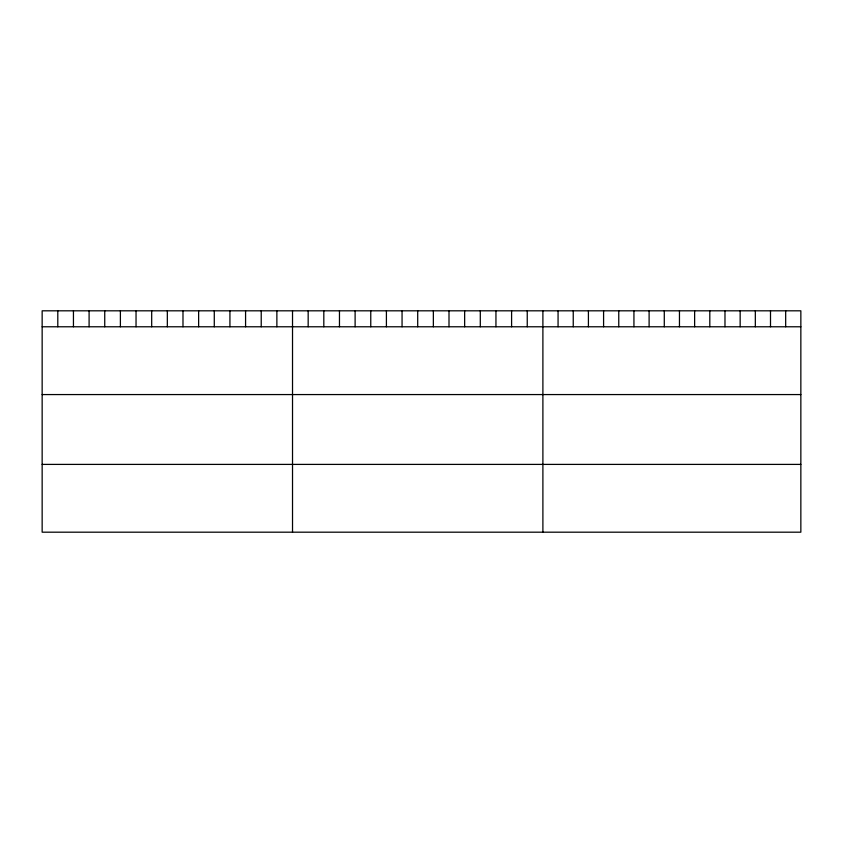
<?xml version="1.0" encoding="UTF-8"?>
<svg xmlns="http://www.w3.org/2000/svg" width="843" height="843" viewBox="0 0 843 843"><rect width="100%" height="100%" fill="white"/><g stroke="black" fill="none" stroke-linecap="round" stroke-linejoin="round"><path stroke-width="1.26" d="M800.85 326.778L800.85 532.186L42.15 532.186L42.15 310.814L800.85 310.814L800.85 326.778L42.15 326.778M42.15 394.566L800.85 394.566M42.15 464.398L800.85 464.398M785.676 310.814L785.676 326.778M770.502 310.814L770.502 326.778M755.328 310.814L755.328 326.778M740.154 310.814L740.154 326.778M724.98 310.814L724.98 326.778M709.806 310.814L709.806 326.778M694.632 310.814L694.632 326.778M679.458 310.814L679.458 326.778M664.284 310.814L664.284 326.778M649.11 310.814L649.11 326.778M633.936 310.814L633.936 326.778M618.762 310.814L618.762 326.778M603.588 310.814L603.588 326.778M588.414 310.814L588.414 326.778M573.24 310.814L573.24 326.778M558.066 310.814L558.066 326.778M542.892 310.814L542.892 532.186M527.244 310.814L527.244 326.778M511.596 310.814L511.596 326.778M495.947 310.814L495.947 326.778M480.299 310.814L480.299 326.778M464.651 310.814L464.651 326.778M449.003 310.814L449.003 326.778M433.355 310.814L433.355 326.778M417.706 310.814L417.706 326.778M402.058 310.814L402.058 326.778M386.41 310.814L386.41 326.778M370.762 310.814L370.762 326.778M355.114 310.814L355.114 326.778M339.466 310.814L339.466 326.778M323.817 310.814L323.817 326.778M308.169 310.814L308.169 326.778M292.521 310.814L292.521 532.186M276.873 310.814L276.873 326.778M261.225 310.814L261.225 326.778M245.576 310.814L245.576 326.778M229.928 310.814L229.928 326.778M214.28 310.814L214.28 326.778M198.632 310.814L198.632 326.778M182.984 310.814L182.984 326.778M167.335 310.814L167.335 326.778M151.687 310.814L151.687 326.778M136.039 310.814L136.039 326.778M120.391 310.814L120.391 326.778M104.743 310.814L104.743 326.778M89.095 310.814L89.095 326.778M73.446 310.814L73.446 326.778M57.798 310.814L57.798 326.778"/></g></svg>
